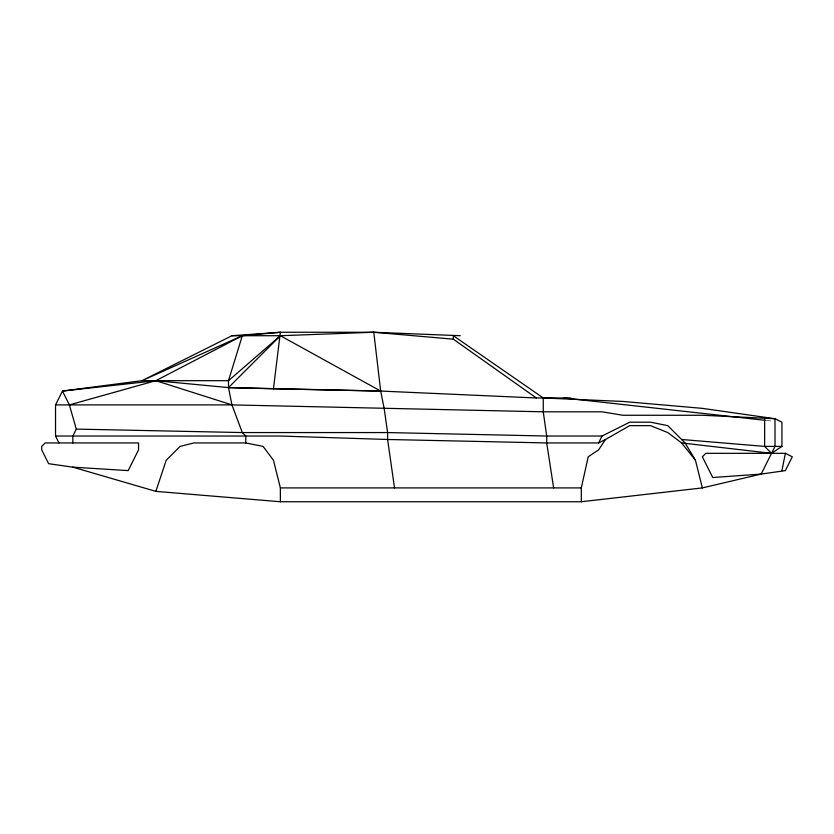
<?xml version="1.0" encoding="UTF-8"?>
<svg xmlns="http://www.w3.org/2000/svg" width="834" height="834" viewBox="0 0 834 834"><rect width="100%" height="100%" fill="white"/><g stroke="black" fill="none" stroke-linecap="round" stroke-linejoin="round"><path stroke-width="0.63" stroke-dasharray="4.17 3.13" d="M766.446 420.472L772.899 421.18"/><path stroke-width="1.25" d="M58.995 442.937L55.534 436.026L55.534 404.897L62.456 391.063L155.843 380.679L228.485 387.601L273.448 388.78L280.37 332.255L373.768 332.255L460.232 335.716M781.927 470.616L785.378 453.321L705.825 453.321L702.364 456.782L712.747 477.528L761.171 474.077L785.378 470.616L792.3 456.782L785.378 453.321M72.829 467.155L128.175 470.616L138.548 449.86L138.548 442.937L45.161 442.937L41.7 446.398L41.7 449.86L48.622 463.694L72.829 467.155L155.843 491.372L280.37 501.745L581.298 501.745L581.298 487.911L588.22 456.782L598.593 449.86L605.515 439.487L629.733 425.642L650.478 425.642L667.773 432.565L681.607 442.937L695.452 460.232L702.364 487.911L761.171 474.077L775.005 446.398L775.005 418.731L702.364 408.358L622.81 401.435L543.257 397.974L453.321 335.716L453.321 339.177L536.335 397.974L570.925 397.974M155.843 491.372L166.227 460.232L180.061 446.398L193.895 442.937L245.78 442.937L263.075 446.398L273.448 460.232L280.37 487.911L280.37 501.745M453.321 339.177L373.768 332.255L280.37 335.716L228.485 380.679L142.009 380.679L62.456 391.063L69.368 404.897L76.29 429.103L72.829 436.026L72.829 442.937M55.534 436.026L280.37 436.026L387.601 439.487L546.708 442.937L598.593 442.937L602.054 436.026L629.733 422.192L650.478 422.192L667.773 425.642L685.068 442.937L695.452 460.232M536.335 397.974L380.679 391.063L280.37 335.716L228.485 387.601L231.946 404.897L242.319 432.565L245.78 436.026L245.78 442.937M681.607 442.937L771.544 453.321L781.927 446.398L781.927 422.192L775.005 418.731L702.364 415.269L622.81 415.269L602.054 411.808L543.257 411.808L231.946 404.897L55.534 404.897M69.368 404.897L155.843 380.679L242.319 335.716L280.37 332.255L231.946 335.716L142.009 380.679L242.319 335.716L228.485 380.679L228.485 387.601L380.679 391.063L384.14 408.358L387.601 432.565L387.601 439.487L394.513 487.911M598.593 442.937L605.515 439.487M581.298 501.745L702.364 487.911M231.946 335.716L280.37 335.716M602.054 436.026L546.708 436.026L387.601 432.565L242.319 432.565L76.29 429.103M781.927 446.398L764.632 446.398L681.607 439.487M280.37 487.911L581.298 487.911M273.448 388.78L380.679 391.063L373.768 332.255M564.003 397.974L765.164 420.326M155.843 380.679L231.946 404.897M771.544 453.321L764.632 446.398L764.632 418.731M553.63 487.911L546.708 442.937L546.708 436.026L543.257 411.808L543.257 397.974"/></g></svg>
